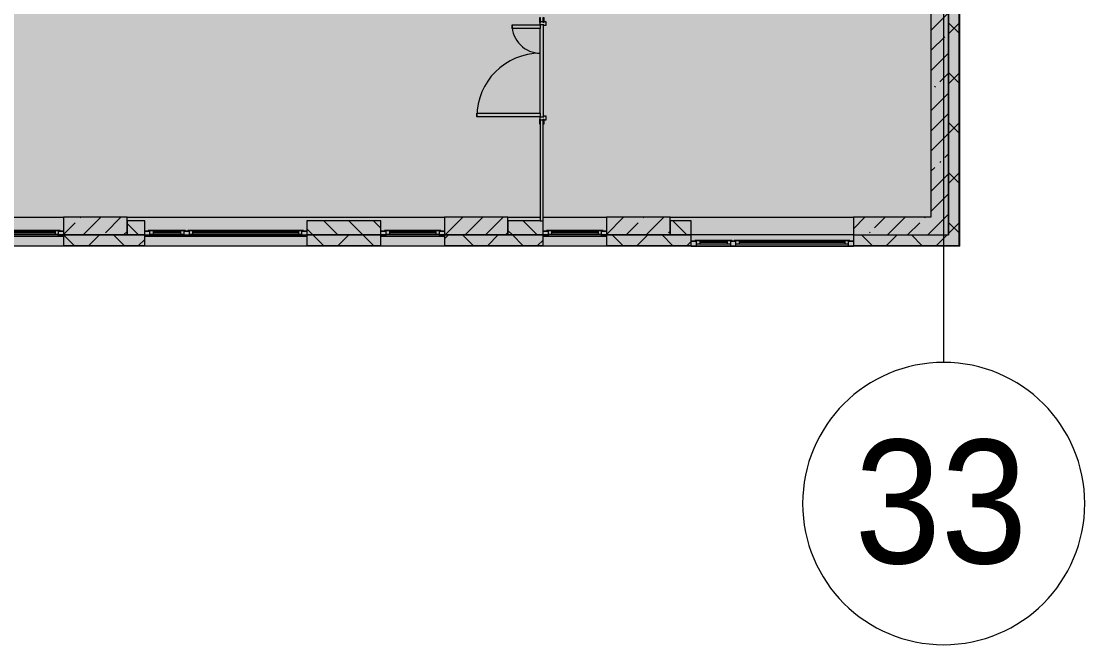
# Model space of a CAD drawing. Header units: millimetres. Extents: x 81303 to 275082, y -8553 to 29000.
# Drawn here: x 260002 to 275082, y -5906 to 2927 of the extents above; entities that cross this region are included whole.
import ezdxf

# ---------------------------------------------------------------- set-up
doc = ezdxf.new("R2010")
doc.units = ezdxf.units.MM
doc.layers.add('A-DETL-GENF-2', color=7, linetype='Continuous', lineweight=9, true_color=0xc0c0c0, transparency=0.4)
for name, color, linetype, lineweight, true_color in [('A-DOOR-1', 7, 'Continuous', 5, 0xb7b7b7), ('A-DOOR-2', 7, 'Continuous', 5, 0xe2e2e2), ('A-DOOR-FRAM-1', 7, 'Continuous', 5, 0xe2e2e2), ('A-DOOR-FRAM-2', 7, 'Continuous', 5, 0xb7b7b7), ('A-GLAZ-2', 7, 'Continuous', 5, 0x737373), ('A-WALL-4', 7, 'Continuous', 5, 0x737373), ('A-WALL-5', 7, 'Continuous', 9, 0x737373), ('I-WALL-4', 7, 'Continuous', 5, 0x737373), ('S-COLS-4', 7, 'Continuous', 5, 0x737373)]:
    doc.layers.add(name, color=color, linetype=linetype, lineweight=lineweight, true_color=true_color)
for name, color, linetype, lineweight in [('A-WALL-3', 7, 'Continuous', 5), ('I-WALL-3', 7, 'Continuous', 5), ('S-COLS-3', 7, 'Continuous', 5), ('Оси', 7, 'Continuous', 9), ('Оси-1', 7, 'Continuous', 20)]:
    doc.layers.add(name, color=color, linetype=linetype, lineweight=lineweight)
doc.styles.add('Arial_1', font='arial.ttf', dxfattribs={"width": 0.9, "height": 1750})
pattern_1 = [(45, (148072.5, 0), (-353.5534, 353.5534), []), (135, (148072.5, 0), (-353.5534, -353.5534), [])]
pattern_2 = [(45, (148072.5, 0), (-285.1231, 285.1231), []), (45, (148357.62, 0), (-285.1231, 285.1231), [504.031, -100.806, 16.764, -84.042])]

# ---------------------------------------------------------------- blocks, each defined once
blk = doc.blocks.new('120_Окно_СКБ_2Ст_Фрамуга сверху - 120_Окно_СКБ_2Ст_2300х2500_h_ ДОО-19727959-3_10_3_птичка')
at = {"layer": 'A-GLAZ-2'}
for p, q in [((-1150, -127), (-1150, -57)), ((-1150, -57), (-1080, -57)), ((1150, -57), (-1150, -57)), ((-1080, -127), (-1150, -127)), ((-1150, -127), (-1100, -127)), ((-1080, -127), (-1100, -127)), ((-1100, -127), (-1100, -137)), ((-1100, -137), (540, -137)), ((540, -137), (-1100, -137)), ((-1080, -57), (-1080, -127)), ((-1080, -57), (1080, -57)), ((520, -87), (-1080, -87)), ((-1080, -87), (-1080, -127)), ((-1030, -137), (-1030, -87)), ((-1030, -107), (470, -107)), ((470, -117), (-1030, -117)), ((470, -137), (470, -87)), ((520, -127), (520, -57)), ((520, -57), (590, -57)), ((520, -127), (520, -87)), ((590, -127), (520, -127)), ((540, -127), (520, -127)), ((540, -127), (570, -127)), ((540, -127), (570, -127)), ((540, -137), (540, -127)), ((590, -127), (570, -127)), ((570, -127), (570, -137)), ((570, -137), (1100, -137)), ((1100, -137), (570, -137)), ((590, -57), (590, -127)), ((1080, -87), (590, -87)), ((590, -87), (590, -127)), ((640, -137), (640, -87)), ((640, -107), (1030, -107)), ((1030, -117), (640, -117)), ((1030, -137), (1030, -87)), ((1080, -127), (1080, -57)), ((1080, -57), (1150, -57)), ((1080, -127), (1080, -87)), ((1150, -127), (1080, -127)), ((1100, -127), (1080, -127)), ((1100, -127), (1150, -127)), ((1100, -137), (1100, -127)), ((1150, -57), (1150, -127))]:
    blk.add_line(p, q, dxfattribs=at)
blk = doc.blocks.new('120_Окно_СКБ_1Ст - 120_Окно_СКБ_1Ст 900х2500_h_ с форточкой-22876038-3_10_3_птичка')
at = {"layer": 'A-GLAZ-2'}
for p, q in [((-450, -127), (-450, -57)), ((-450, -57), (-380, -57)), ((450, -57), (-450, -57)), ((-380, -127), (-450, -127)), ((-450, -127), (-400, -127)), ((-380, -127), (-400, -127)), ((-400, -127), (-400, -137)), ((-400, -137), (400, -137)), ((400, -137), (-400, -137)), ((-380, -57), (-380, -127)), ((380, -87), (-380, -87)), ((-380, -87), (-380, -127)), ((-330, -137), (-330, -87)), ((-330, -107), (330, -107)), ((330, -117), (-330, -117)), ((330, -137), (330, -87)), ((380, -127), (380, -57)), ((380, -57), (450, -57)), ((380, -127), (380, -87)), ((450, -127), (380, -127)), ((400, -127), (380, -127)), ((400, -127), (450, -127)), ((400, -137), (400, -127)), ((450, -57), (450, -127))]:
    blk.add_line(p, q, dxfattribs=at)
blk = doc.blocks.new('120_Окно_СКБ_2Ст_Фрамуга сверху - 120_Окно_СКБ_2Ст_2300х2500_h_ ДОО-22877115-3_10_3_птичка')
at = {"layer": 'A-GLAZ-2'}
for p, q in [((-1150, 13), (-1150, 83)), ((-1150, 83), (-1080, 83)), ((1150, 83), (-1150, 83)), ((-1080, 13), (-1150, 13)), ((-1150, 13), (-1100, 13)), ((-1080, 13), (-1100, 13)), ((-1100, 13), (-1100, 3)), ((-1100, 3), (540, 3)), ((540, 3), (-1100, 3)), ((-1080, 83), (-1080, 13)), ((-1080, 83), (1080, 83)), ((520, 53), (-1080, 53)), ((-1080, 53), (-1080, 13)), ((-1030, 3), (-1030, 53)), ((-1030, 33), (470, 33)), ((470, 23), (-1030, 23)), ((470, 3), (470, 53)), ((520, 13), (520, 83)), ((520, 83), (590, 83)), ((520, 13), (520, 53)), ((590, 13), (520, 13)), ((540, 13), (520, 13)), ((540, 13), (570, 13)), ((540, 13), (570, 13)), ((540, 3), (540, 13)), ((590, 13), (570, 13)), ((570, 13), (570, 3)), ((570, 3), (1100, 3)), ((1100, 3), (570, 3)), ((590, 83), (590, 13)), ((1080, 53), (590, 53)), ((590, 53), (590, 13)), ((640, 3), (640, 53)), ((640, 33), (1030, 33)), ((1030, 23), (640, 23)), ((1030, 3), (1030, 53)), ((1080, 13), (1080, 83)), ((1080, 83), (1150, 83)), ((1080, 13), (1080, 53)), ((1150, 13), (1080, 13)), ((1100, 13), (1080, 13)), ((1100, 13), (1150, 13)), ((1100, 3), (1100, 13)), ((1150, 83), (1150, 13))]:
    blk.add_line(p, q, dxfattribs=at)
blk = doc.blocks.new('110_Дверь_СКБ_2Ст - Д-5_п__в составе перегородки _не входит в спец__-32680317-3_10_3_птичка')
at = {"layer": 'A-DOOR-2'}
h = blk.add_hatch(color=256, dxfattribs=at)
h.paths.add_polyline_path([(712, -20), (712, 60), (652, 60), (652, 30), (662, 30), (662, -20)])
h.paths.add_polyline_path([(-628, 60), (-688, 60), (-688, -20), (-638, -20), (-638, 30), (-628, 30)])
for points in [[(-588, -420), (-588, -20), (-638, -20), (-638, -420)], [(662, -920), (662, -20), (612, -20), (612, -920)]]:
    blk.add_hatch(color=256, dxfattribs=at).paths.add_polyline_path(points)
at = {"layer": 'A-DOOR-FRAM-1'}
for points in [[(-673, 28), (-743, 28), (-743, 20), (-673, 20)], [(767, 28), (697, 28), (697, 20), (767, 20)], [(-673, -20), (-743, -20), (-743, -28), (-673, -28)], [(767, -20), (697, -20), (697, -28), (767, -24)]]:
    blk.add_hatch(color=256, dxfattribs=at).paths.add_polyline_path(points)
at = {"layer": 'A-DOOR-1'}
for p, q in [((-638, -20), (-588, -20)), ((-638, -420), (-638, -20)), ((-588, -20), (-588, -420)), ((612, -20), (662, -20)), ((612, -920), (612, -20)), ((662, -20), (662, -920)), ((-588, -420), (-638, -420)), ((662, -920), (612, -920))]:
    blk.add_line(p, q, dxfattribs=at)
for centre, radius, start, end in [((-638, -20), 400, 270, 0), ((662, -20), 900, 180, 270)]:
    blk.add_arc(centre, radius, start, end, dxfattribs=at)
at = {"layer": 'A-DOOR-FRAM-2'}
for p, q in [((-743, 28), (-673, 28)), ((-743, 20), (-743, 28)), ((-673, 20), (-743, 20)), ((-688, 60), (-628, 60)), ((-688, -20), (-688, 60)), ((-688, 20), (-673, 20)), ((-688, 19), (-688, 20)), ((-673, 19), (-688, 19)), ((-673, 28), (-673, 20)), ((-673, 20), (-673, 19)), ((-638, 30), (-638, -20)), ((-628, 30), (-638, 30)), ((-628, 60), (-628, 30)), ((652, 60), (712, 60)), ((652, 30), (652, 60)), ((662, 30), (652, 30)), ((662, -20), (662, 30)), ((697, 20), (697, 28)), ((697, 28), (767, 28)), ((697, 19), (697, 20)), ((697, 20), (712, 20)), ((767, 20), (697, 20)), ((712, 19), (697, 19)), ((712, 60), (712, -20)), ((712, 20), (712, 19)), ((767, 28), (767, 20)), ((-743, -20), (-673, -20)), ((-743, -28), (-743, -20)), ((-673, -28), (-743, -28)), ((-638, -20), (-688, -20)), ((-673, -20), (-673, -28)), ((712, -20), (662, -20)), ((697, -28), (697, -20)), ((697, -20), (767, -20)), ((766, -28), (697, -28))]:
    blk.add_line(p, q, dxfattribs=at)
blk = doc.blocks.new('Ось сетки - D8-29747960-3_10_3_птичка')
at = {"layer": 'Оси-1'}
for start, end in [(360, 180), (180, 360)]:
    blk.add_arc((0, 0), 4, start, end, dxfattribs=at)

msp = doc.modelspace()

# ---------------------------------------------------------------- hatches: boundary and pattern name
at = {"layer": 'A-DETL-GENF-2'}
msp.add_hatch(color=256, dxfattribs=at).paths.add_polyline_path([(273305.5, -258), (273305.5, 21479), (241405.5, 21479), (241405.5, 27379), (232642.5, 27379), (232642.5, 10208.3), (237282.5, 10208.3), (237282.5, -258), (272060.1, -258)])
at = {"layer": 'A-WALL-3'}
h = msp.add_hatch(dxfattribs=at)
h.set_pattern_fill('FP_58', color=256, style=0, pattern_type=2)
h.set_pattern_definition(pattern_1)
h.paths.add_polyline_path([(273293.8, -250), (273302.5, -250), (273302.5, 7700), (273152.5, 7700), (273152.5, -250), (273278, -250)])
h.paths.add_polyline_path([(273302.5, 8900), (273302.5, 10820), (273152.5, 10820), (273152.5, 8900)])
h.paths.add_polyline_path([(273302.5, 13120), (273302.5, 21400), (273152.5, 21400), (273152.5, 13120)])
h = msp.add_hatch(dxfattribs=at)
h.set_pattern_fill('FP_56', color=256, style=0, pattern_type=2)
h.set_pattern_definition([(135, (148072.5, 0), (-176.7767, -176.7767), [])])
h.paths.add_polyline_path([(269502.5, -100), (269502.5, 100), (269202.5, 100), (269202.5, -100), (269263.5, -100)])
h.paths.add_polyline_path([(258802.5, -100), (259702.5, -100), (259702.5, 100), (258802.5, 100)])
h.paths.add_polyline_path([(261502.5, -100), (261752.5, -100), (261752.5, 100), (261502.5, 100)])
h.paths.add_polyline_path([(267402.5, -100), (267399.1, 100), (266902.5, 100), (266902.5, -100), (267399.1, -100)])
h.paths.add_polyline_path([(257002.5, -100), (257902.5, -100), (257902.5, 100), (257002.5, 100)])
h.paths.add_polyline_path([(264052.5, -100), (265102.5, -100), (265102.5, 100), (264052.5, 100)])
h.paths.add_polyline_path([(242695.7, -100), (242852.5, -100), (242852.5, 100), (242602.5, 100), (242602.5, -100)])
h.paths.add_polyline_path([(248902.5, -100), (249802.5, -100), (249802.5, 100), (248902.5, 100)])
h.paths.add_polyline_path([(246202.5, -100), (246202.5, 100), (245152.5, 100), (245152.5, -100), (245958.4, -100)])
h.paths.add_polyline_path([(250952.5, -100), (250952.5, 100), (250702.5, 100), (250702.5, -100)])
h.paths.add_polyline_path([(253252.5, -100), (254302.5, -100), (254302.5, 100), (253252.5, 100)])
h.paths.add_polyline_path([(240365.1, -100), (240802.5, -100), (240802.5, 100), (240002.5, 100), (240002.5, -100)])
h = msp.add_hatch(dxfattribs=at)
h.set_pattern_fill('FP_58', color=256, style=0, pattern_type=2)
h.set_pattern_definition(pattern_1)
h.paths.add_polyline_path([(268302.5, -250), (269502.5, -250), (269502.5, -100), (268302.5, -100)])
h.paths.add_polyline_path([(272060.1, -250), (273152.5, -250), (273152.5, -100), (271802.5, -100), (271802.5, -250)])
h.paths.add_polyline_path([(255280.4, -250), (256102.5, -250), (256102.5, -100), (255202.5, -100), (255202.5, -250)])
h.paths.add_polyline_path([(259702.5, -250), (259702.5, -100), (258802.5, -100), (258802.5, -250), (259009.2, -250)])
h.paths.add_polyline_path([(260873.6, -250), (261752.5, -250), (261752.5, -100), (260602.5, -100), (260602.5, -250)])
h.paths.add_polyline_path([(257902.5, -250), (257902.5, -100), (257002.5, -100), (257002.5, -250), (257610.9, -250)])
h.paths.add_polyline_path([(264052.5, -250), (265102.5, -250), (265102.5, -100), (264052.5, -100)])
h.paths.add_polyline_path([(267402.5, -250), (267399.1, -100), (266002.5, -100), (266002.5, -250), (267399.1, -250)])
h.paths.add_polyline_path([(247102.5, -250), (248002.5, -250), (248002.5, -100), (247102.5, -100)])
h.paths.add_polyline_path([(254302.5, -250), (254302.5, -100), (253252.5, -100), (253252.5, -250), (253416, -250)])
h.paths.add_polyline_path([(245958.4, -250), (246202.5, -250), (246202.5, -100), (245152.5, -100), (245152.5, -250)])
h.paths.add_polyline_path([(250952.5, -250), (250952.5, -100), (248902.5, -100), (248902.5, -250), (250619.4, -250)])
h.paths.add_polyline_path([(242229.6, -250), (242852.5, -250), (242852.5, -100), (241702.5, -100), (241702.5, -250)])
h.paths.add_polyline_path([(240802.5, -250), (240802.5, -100), (240002.5, -100), (240002.5, -250), (240365.1, -250)])
h.paths.add_polyline_path([(238966.8, -250), (239102.5, -250), (239102.5, -100), (237282.5, -100), (237282.5, -250), (238500.7, -250)])
at = {"layer": 'I-WALL-3'}
h = msp.add_hatch(dxfattribs=at)
h.set_pattern_fill('FP_54', color=256, style=0, pattern_type=2)
h.set_pattern_definition(pattern_2)
h.paths.add_polyline_path([(273073.6, -100), (273152.5, -100), (273152.5, 7700), (272902.5, 7700), (272902.5, -100)])
h = msp.add_hatch(dxfattribs=at)
h.set_pattern_fill('FP_54', color=256, style=0, pattern_type=2)
h.set_pattern_definition(pattern_2)
h.paths.add_polyline_path([(272761.7, -100), (272902.5, -100), (272902.5, 150), (271802.5, 150), (271802.5, -100), (272060.1, -100)])
at = {"layer": 'S-COLS-3'}
h = msp.add_hatch(dxfattribs=at)
h.set_pattern_fill('FP_54', color=256, style=0, pattern_type=2)
h.set_pattern_definition(pattern_2)
h.paths.add_polyline_path([(261502.5, -100), (261502.5, 150), (260602.5, 150), (260602.5, -100), (260873.6, -100)])
h = msp.add_hatch(dxfattribs=at)
h.set_pattern_fill('FP_54', color=256, style=0, pattern_type=2)
h.set_pattern_definition(pattern_2)
h.paths.add_polyline_path([(266902.5, -100), (266902.5, 150), (266002.5, 150), (266002.5, -100), (266466.9, -100)])
h = msp.add_hatch(dxfattribs=at)
h.set_pattern_fill('FP_54', color=256, style=0, pattern_type=2)
h.set_pattern_definition(pattern_2)
h.paths.add_polyline_path([(269202.5, -100), (269202.5, 150), (268302.5, 150), (268302.5, -100), (268331.3, -100)])

# ---------------------------------------------------------------- linework, layer by layer
at = {"layer": 'A-WALL-3'}
msp.add_line((273310.5, -258), (273310.5, 7700), dxfattribs=at)
at = {"layer": 'A-WALL-4'}
for p, q in [((273152.5, 8900), (273152.5, -100)), ((261752.5, 100), (261502.5, 100)), ((261502.5, 100), (261502.5, -100)), ((261752.5, -258), (261752.5, 100)), ((265102.5, 100), (264052.5, 100)), ((264052.5, 100), (264052.5, -258)), ((265102.5, -258), (265102.5, 100)), ((267362.5, 100), (266902.5, 100)), ((266902.5, 100), (266902.5, -100)), ((267402.5, -258), (267402.5, 100)), ((269502.5, 100), (269202.5, 100)), ((269202.5, 100), (269202.5, -100)), ((269502.5, -258), (269502.5, 100)), ((261502.5, -100), (260602.5, -100)), ((260602.5, -100), (260602.5, -258)), ((261752.5, -100), (264052.5, -100)), ((266902.5, -100), (266002.5, -100)), ((266002.5, -100), (266002.5, -258)), ((269202.5, -100), (268302.5, -100)), ((268302.5, -100), (268302.5, -258)), ((271802.5, -100), (271802.5, -258)), ((271802.5, -100), (273152.5, -100)), ((273310.5, -258), (259702.5, -258))]:
    msp.add_line(p, q, dxfattribs=at)
at = {"layer": 'A-WALL-5'}
for p, q in [((273302.5, -250), (273302.5, 7700)), ((273305.5, -253), (273305.5, 7700)), ((267362.5, 100), (267402.5, 100)), ((261502.5, -100), (261752.5, -100)), ((261752.5, -100), (261502.5, -100)), ((264052.5, -100), (265102.5, -100)), ((265102.5, -100), (264052.5, -100)), ((266902.5, -100), (267402.5, -100)), ((267402.5, -100), (266902.5, -100)), ((269202.5, -100), (269502.5, -100)), ((269502.5, -100), (269202.5, -100)), ((260602.5, -250), (261752.5, -250)), ((260602.5, -253), (261752.5, -253)), ((264052.5, -250), (265102.5, -250)), ((264052.5, -253), (265102.5, -253)), ((266002.5, -250), (267402.5, -250)), ((266002.5, -253), (267402.5, -253)), ((268302.5, -250), (269502.5, -250)), ((268302.5, -253), (269502.5, -253)), ((271802.5, -250), (273302.5, -250)), ((271802.5, -253), (273298.2, -253)), ((273305.5, -253), (273302.5, -253))]:
    msp.add_line(p, q, dxfattribs=at)
at = {"layer": 'I-WALL-4'}
for p, q in [((272902.5, 10000), (272902.5, 150)), ((273152.5, -100), (273152.5, 7700)), ((267402.5, 2875), (267402.5, 1575)), ((267362.5, 1625), (267362.5, 2825)), ((267362.5, 1468.7), (267362.5, 100)), ((267402.5, 100), (267402.5, 1470)), ((257822.5, 150), (260602.5, 150)), ((261502.5, 150), (266002.5, 150)), ((266902.5, 150), (267362.5, 150)), ((267402.5, 150), (268302.5, 150)), ((269202.5, 150), (271802.5, 150)), ((272902.5, 150), (271802.5, 150)), ((271802.5, 150), (271802.5, -100)), ((260602.5, -100), (259702.5, -100)), ((266002.5, -100), (265102.5, -100)), ((268302.5, -100), (267402.5, -100)), ((271802.5, -100), (269502.5, -100)), ((271802.5, -100), (273152.5, -100))]:
    msp.add_line(p, q, dxfattribs=at)
at = {"layer": 'S-COLS-4'}
for p, q in [((261502.5, 150), (260602.5, 150)), ((260602.5, 150), (260602.5, -100)), ((261502.5, 100), (261502.5, 150)), ((261502.5, -100), (261502.5, 100)), ((266902.5, 150), (266002.5, 150)), ((266002.5, 150), (266002.5, -100)), ((266902.5, 100), (266902.5, 150)), ((266902.5, -100), (266902.5, 100)), ((269202.5, 150), (268302.5, 150)), ((268302.5, 150), (268302.5, -100)), ((269202.5, 100), (269202.5, 150)), ((269202.5, -100), (269202.5, 100)), ((260602.5, -100), (261502.5, -100)), ((266002.5, -100), (266902.5, -100)), ((268302.5, -100), (269202.5, -100))]:
    msp.add_line(p, q, dxfattribs=at)
at = {"layer": 'Оси'}
msp.add_line((273082.5, -1906.3), (273082.5, 9979), dxfattribs=at)

# ---------------------------------------------------------------- block references
at = {"layer": 'A-DOOR-1', "rotation": 270}
msp.add_blockref('110_Дверь_СКБ_2Ст - Д-5_п__в составе перегородки _не входит в спец__-32680317-3_10_3_птичка', (267382.5, 2237.5), dxfattribs=at)
at = {"layer": 'A-GLAZ-2', "rotation": 180}
for name, p in [('120_Окно_СКБ_1Ст - 120_Окно_СКБ_1Ст 900х2500_h_ с форточкой-22876038-3_10_3_птичка', (260152.5, -175)), ('120_Окно_СКБ_2Ст_Фрамуга сверху - 120_Окно_СКБ_2Ст_2300х2500_h_ ДОО-19727959-3_10_3_птичка', (262902.5, -175)), ('120_Окно_СКБ_1Ст - 120_Окно_СКБ_1Ст 900х2500_h_ с форточкой-22876038-3_10_3_птичка', (265552.5, -175)), ('120_Окно_СКБ_1Ст - 120_Окно_СКБ_1Ст 900х2500_h_ с форточкой-22876038-3_10_3_птичка', (267852.5, -175)), ('120_Окно_СКБ_2Ст_Фрамуга сверху - 120_Окно_СКБ_2Ст_2300х2500_h_ ДОО-22877115-3_10_3_птичка', (270652.5, -175))]:
    msp.add_blockref(name, p, dxfattribs=at)
at = {"layer": 'Оси-1', "xscale": 499.9999999999995, "yscale": 499.9999999999995, "zscale": 499.9999999999995}
msp.add_blockref('Ось сетки - D8-29747960-3_10_3_птичка', (273082.5, -3906.3), dxfattribs=at)

# ---------------------------------------------------------------- texts
at = {"layer": 'Оси', "insert": (271819.4, -3003), "char_height": 1750, "width": 3030.379, "attachment_point": 1, "style": 'Arial_1'}
msp.add_mtext('33', dxfattribs=at)

doc.saveas('drawing.dxf')
